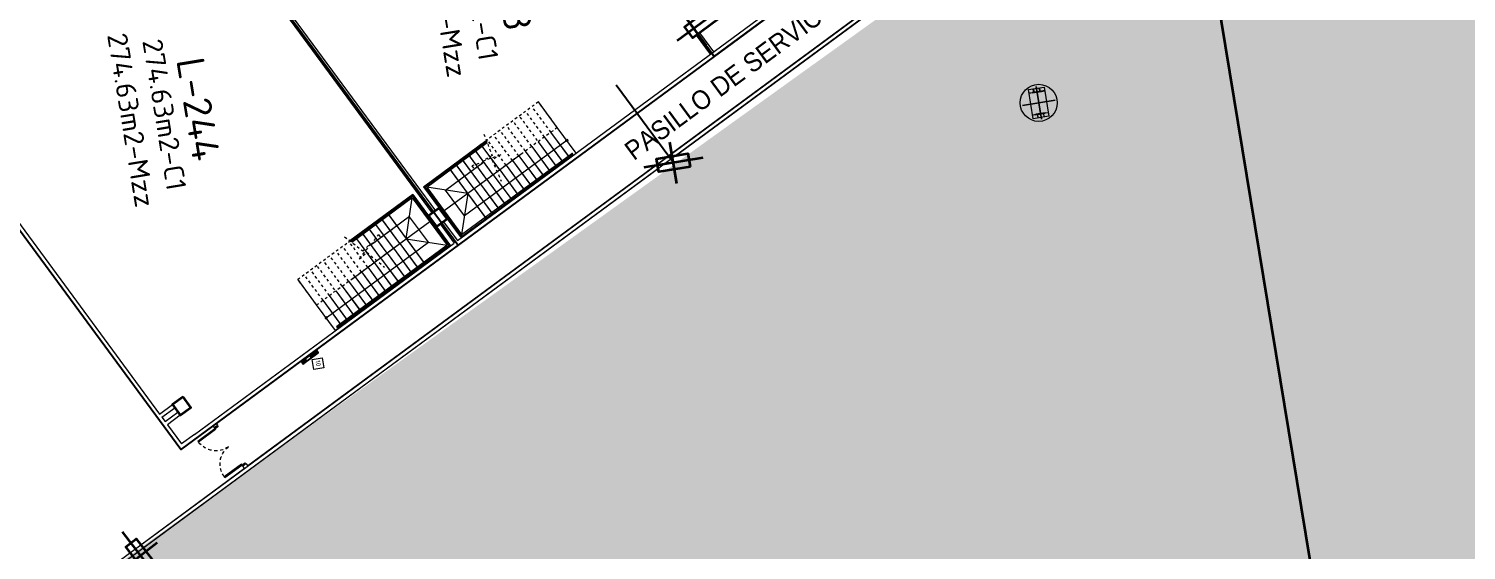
# Model space of a CAD drawing. Header units: metres. Extents: x 2 to 659295185, y -28 to 1124222152.
# Drawn here: x 655513.1 to 655567.4, y 1126157.5 to 1126177.2 of the extents above; entities that cross this region are included whole.
import ezdxf
from ezdxf.enums import TextEntityAlignment as Align

# ---------------------------------------------------------------- set-up
doc = ezdxf.new("R2010")
doc.units = ezdxf.units.M
doc.header["$MEASUREMENT"] = 0
for name, pattern in [('CCSM_C1_CUERPO CK$0$HIDDEN', [0.375, 0.25, -0.125]), ('CCSM_C1_CUERPO G$0$CCSM_C1_CUERPO G$0$HIDDEN2', [0.1875, 0.125, -0.0625]), ('CCSM_C1_CUERPO G$0$CCSM_C1_CUERPO NS$0$CONTINUA', [0]), ('CCSM_C1_CUERPO NS$0$CONTINUA', [0]), ('DASHDOT', [1, 0.5, -0.25, 0, -0.25]), ('HIDDEN', [0.375, 0.25, -0.125])]:
    doc.linetypes.add(name, pattern=pattern)
doc.layers.get('0').update_dxf_attribs({"linetype": 'CONTINUOUS'})
for name, color, linetype in [('CCSM_C1_CUERPO BJ$0$A-LOCAL ID', 7, 'CONTINUOUS'), ('CCSM_C1_CUERPO BJ$0$ID_Nº LOCAL', 7, 'CONTINUOUS'), ('CCSM_C1_CUERPO G$0$A-AREAS COMERCIALES', 151, 'CONTINUOUS'), ('CCSM_C1_CUERPO G$0$A-EQUIPOS', 9, 'CONTINUOUS'), ('CCSM_C1_CUERPO G$0$A_Paredes', 2, 'CONTINUOUS'), ('CCSM_C1_CUERPO G$0$TEX-ROT', 7, 'CONTINUOUS'), ('CCSM_C1_CUERPO NS$0$A-LOCAL ID', 7, 'CONTINUOUS'), ('CCSM_C1_CUERPO NS$0$A-PARED', 2, 'CCSM_C1_CUERPO NS$0$CONTINUA'), ('CCSM_C1_CUERPO NS$0$ID_AREA EXACTA', 7, 'CONTINUOUS'), ('CCSM_C1_CUERPO NS$0$ID_Nº LOCAL', 7, 'CONTINUOUS'), ('CCSM_C1_CUERPO NS$0$ID_RUBRO', 7, 'CONTINUOUS'), ('Parcelas', 140, 'CONTINUOUS')]:
    doc.layers.add(name, color=color, linetype=linetype)
for name, color, linetype, lineweight in [('CCSM_C1_CUERPO G$0$A_Vistas', 8, 'CCSM_C1_CUERPO G$0$CCSM_C1_CUERPO NS$0$CONTINUA', 20), ('CCSM_XREF ESTRUCTURA15$0$E-CA-COLUMNA', 2, 'CONTINUOUS', 35), ('CCSM_XREF ESTRUCTURA15$0$E-CG-COLUMNA', 2, 'CONTINUOUS', 35), ('CCSM_XREF ESTRUCTURA15$0$E-CN-COLUMNA', 2, 'CONTINUOUS', 35), ('LOCALES ASIGNADOS', 41, 'DASHDOT', 0), ('XREF ESCALERAS', 252, 'CONTINUOUS', 0)]:
    doc.layers.add(name, color=color, linetype=linetype, lineweight=lineweight)
doc.layers.add('CCSM_C1_CUERPO NS$0$A-AREAS COMERCIALES', color=151, linetype='CONTINUOUS', plot=False)
doc.styles.add('CCSM_C1_CUERPO BJ$0$ROMANS', font='romans__.ttf')
doc.styles.add('CCSM_C1_CUERPO BJ$0$sigo', font='arial.ttf', dxfattribs={"width": 0.9})
doc.styles.add('CCSM_C1_CUERPO G$0$ROMANS', font='romans__.ttf')
doc.styles.add('CCSM_C1_CUERPO NS$0$ROMANS', font='romans__.ttf')

# ---------------------------------------------------------------- blocks, each defined once
blk = doc.blocks.new('CCSM_C1_CUERPO G$0$CCSM_C1_CUERPO G$0$P. Doble 180+')
for p, q in [((-0.953, 1.739), (-0.153, 1.739)), ((-0.953, 1.739), (-0.953, 1.699)), ((-0.153, 1.699), (-0.953, 1.699)), ((-0.138, 1.769), (-0.153, 1.769)), ((-0.153, 1.769), (-0.153, 1.744)), ((-0.153, 1.744), (-0.108, 1.744)), ((-0.153, 1.739), (-0.153, 1.699)), ((-0.138, 1.784), (-0.138, 1.769)), ((-0.108, 1.734), (-0.003, 1.745)), ((-0.108, 1.744), (-0.108, 1.734)), ((-0.018, 1.784), (-0.018, 1.769)), ((-0.018, 1.769), (-0.003, 1.769)), ((-0.003, 1.769), (-0.003, 1.744)), ((-0.153, 0.069), (-0.953, 0.069)), ((-0.953, 0.029), (-0.953, 0.069)), ((-0.953, 0.029), (-0.953, 0.069)), ((-0.953, 0.029), (-0.153, 0.029)), ((-0.153, 0.029), (-0.153, 0.069)), ((-0.153, 0.024), (-0.108, 0.024)), ((-0.153, -0.001), (-0.153, 0.024)), ((-0.108, 0.034), (-0.003, 0.024)), ((-0.108, 0.024), (-0.108, 0.034)), ((-0.003, -0.001), (-0.003, 0.024)), ((-0.138, -0.001), (-0.153, -0.001)), ((-0.138, -0.016), (-0.138, -0.001)), ((-0.018, -0.016), (-0.018, -0.001)), ((-0.018, -0.001), (-0.003, -0.001))]:
    blk.add_line(p, q)
at = {"color": 8, "linetype": 'CCSM_C1_CUERPO G$0$CCSM_C1_CUERPO G$0$HIDDEN2'}
for centre, start, end in [((-0.138, 1.698), 179.9403, 268.9954), ((-0.138, 0.07), 91.0046, 180.0597)]:
    blk.add_arc(centre, 0.814, start, end, dxfattribs=at)
blk = doc.blocks.new('CCSM_C1_CUERPO G$0$CAJA DE MANGUERA')
for points in [[(0.444, 0.073), (0.473, -0.106), (0.44, -0.111), (0.417, 0.034), (-0.406, -0.1), (-0.382, -0.246), (-0.415, -0.251), (-0.444, -0.073)], [(0.417, 0.034), (0.44, -0.111), (-0.382, -0.246), (-0.406, -0.1)], [(0.299, 0.008), (0.393, -0.108), (0.246, -0.132)], [(-0.378, -0.123), (-0.288, -0.201), (-0.303, -0.111), (-0.363, -0.214)]]:
    blk.add_lwpolyline(points, close=True)
for points in [[(-0.295, -0.156), (-0.019, -0.111), (-0.012, -0.152)], [(-0.248, -0.149), (-0.241, -0.193)], [(-0.196, -0.14), (-0.189, -0.185)], [(-0.151, -0.133), (-0.144, -0.177)], [(-0.107, -0.125), (-0.1, -0.17)], [(-0.062, -0.118), (-0.055, -0.163)]]:
    blk.add_lwpolyline(points)
blk = doc.blocks.new('CCSM_C1_CUERPO NS$0$IDENT LOCAL')
at = {"style": 'CCSM_C1_CUERPO NS$0$ROMANS'}
for tag, height, p in [('NºLOCAL', 0.7, (0, 2.404)), ('AREA-EXACTA', 0.5, (0, 1.7)), ('RUBRO', 0.35, (0, 0.85)), ('USO', 0.35, (0, 0))]:
    blk.add_attdef(tag, text='', height=height, dxfattribs=at).set_placement(p, align=Align.BOTTOM_CENTER)
blk = doc.blocks.new('CCSM_XREF ESTRUCTURA15$0$CCSM_COLUMNA REC')
at = {"layer": 'CCSM_XREF ESTRUCTURA15$0$E-CA-COLUMNA'}
blk.add_lwpolyline([(-0.25, -0.25), (0.25, -0.25), (0.25, 0.25), (-0.25, 0.25)], close=True, dxfattribs=at)
blk = doc.blocks.new('CCSM_XREF ESTRUCTURA15$0$COL REC 120X50')
at = {"color": 5}
for p, q in [((0, -0.789), (0, 0.789)), ((-1.474, 0), (0.774, 0))]:
    blk.add_line(p, q, dxfattribs=at)
blk.add_lwpolyline([(-0.95, -0.25), (0.25, -0.25), (0.25, 0.25), (-0.95, 0.25)], close=True)
blk = doc.blocks.new('CCSM_XREF ESTRUCTURA15$0$COLUM REC 120x50 mid')
at = {"color": 5}
for p, q in [((0, 1.124), (0, -1.124)), ((-0.789, 0), (0.789, 0))]:
    blk.add_line(p, q, dxfattribs=at)
at = {"color": 2}
blk.add_lwpolyline([(-0.25, 0.6), (-0.25, -0.6), (0.25, -0.6), (0.25, 0.6)], close=True, dxfattribs=at)
blk = doc.blocks.new('CCSM_XREF ESTRUCTURA15$0$ESTRUCTURA METALICA')
at = {"color": 8, "lineweight": 0}
for p, q in [((0, -0.626), (0, 0.626)), ((0.626, 0), (-0.626, 0))]:
    blk.add_line(p, q, dxfattribs=at)
at = {"layer": 'CCSM_XREF ESTRUCTURA15$0$E-CG-COLUMNA', "color": 8, "lineweight": 0}
for points in [[(-0.3, 0.555), (0.3, 0.555), (0.3, -0.555), (-0.3, -0.555)], [(-0.175, 0.409), (-0.285, 0.409), (-0.285, 0.425), (-0.175, 0.425)], [(-0.123, 0.425), (-0.107, 0.425), (-0.107, 0.535), (-0.123, 0.535)], [(0.107, 0.425), (0.123, 0.425), (0.123, 0.535), (0.107, 0.535)], [(0.175, 0.425), (0.285, 0.425), (0.285, 0.409), (0.175, 0.409)], [(-0.175, -0.409), (-0.285, -0.409), (-0.285, -0.425), (-0.175, -0.425)], [(-0.123, -0.425), (-0.107, -0.425), (-0.107, -0.535), (-0.123, -0.535)], [(0.107, -0.425), (0.123, -0.425), (0.123, -0.535), (0.107, -0.535)], [(0.175, -0.409), (0.285, -0.409), (0.285, -0.425), (0.175, -0.425)]]:
    blk.add_lwpolyline(points, close=True, dxfattribs=at)
at = {"layer": 'CCSM_XREF ESTRUCTURA15$0$E-CG-COLUMNA', "lineweight": 0, "flags": 128}
blk.add_lwpolyline([(0.175, 0.409), (0.175, 0.425), (-0.175, 0.425), (-0.175, 0.409), (-0.004, 0.409), (-0.004, -0.409), (-0.175, -0.409), (-0.175, -0.425), (0.175, -0.425), (0.175, -0.409), (0.004, -0.409), (0.004, 0.409)], close=True, dxfattribs=at)
blk = doc.blocks.new('CCSM_C1_CUERPO BJ$0$IDENT LOCAL')
at = {"style": 'CCSM_C1_CUERPO BJ$0$ROMANS'}
for tag, height, p in [('AREA-EXACTA', 0.5, (0.587, 0.096)), ('NºLOCAL', 0.7, (1.17, 0.119)), ('RUBRO', 0.35, (0, 0)), ('USO', 0.35, (-0.587, -0.096))]:
    blk.add_attdef(tag, text='', height=height, rotation=279.30845, dxfattribs=at).set_placement(p, align=Align.BOTTOM_CENTER)
blk = doc.blocks.new('stairs3')
for p, q in [((655563.519, 1126395.991), (655562.335, 1126395.797)), ((655563.519, 1126395.991), (655562.335, 1126395.797)), ((655563.103, 1126391.667), (655565.383, 1126392.04))]:
    blk.add_line(p, q)
at = {"layer": 'XREF ESCALERAS'}
for p, q in [((655564.703, 1126396.185), (655563.519, 1126395.991)), ((655564.703, 1126396.185), (655563.519, 1126395.991)), ((655564.111, 1126396.088), (655564.887, 1126391.356)), ((655565.529, 1126390.899), (655564.686, 1126396.041)), ((655565.575, 1126390.866), (655564.703, 1126396.185)), ((655565.575, 1126390.866), (655564.703, 1126396.185)), ((655564.752, 1126395.889), (655563.568, 1126395.695)), ((655564.663, 1126395.874), (655563.568, 1126395.695)), ((655564.8, 1126395.593), (655563.616, 1126395.399)), ((655564.711, 1126395.578), (655563.616, 1126395.399)), ((655565.472, 1126390.94), (655564.637, 1126396.034)), ((655564.752, 1126395.889), (655564.712, 1126395.882)), ((655564.8, 1126395.593), (655564.761, 1126395.586)), ((655563.665, 1126395.103), (655564.849, 1126395.297)), ((655563.665, 1126395.103), (655564.76, 1126395.282)), ((655563.713, 1126394.807), (655564.897, 1126395.001)), ((655563.713, 1126394.807), (655564.808, 1126394.986)), ((655564.809, 1126395.29), (655564.849, 1126395.297)), ((655564.858, 1126394.994), (655564.897, 1126395.001)), ((655563.762, 1126394.511), (655564.946, 1126394.705)), ((655563.762, 1126394.511), (655564.857, 1126394.69)), ((655564.906, 1126394.698), (655564.946, 1126394.705)), ((655563.785, 1126394.367), (655564.198, 1126391.846)), ((655563.81, 1126394.215), (655564.994, 1126394.409)), ((655563.81, 1126394.215), (655564.906, 1126394.394)), ((655563.859, 1126393.919), (655565.043, 1126394.113)), ((655563.859, 1126393.919), (655564.954, 1126394.098)), ((655564.955, 1126394.402), (655564.994, 1126394.409)), ((655565.003, 1126394.106), (655565.043, 1126394.113)), ((655562.762, 1126393.435), (655562.723, 1126393.428)), ((655563.207, 1126390.478), (655562.73, 1126393.384)), ((655563.24, 1126390.524), (655562.772, 1126393.38)), ((655563.281, 1126390.581), (655562.823, 1126393.374)), ((655563.907, 1126393.622), (655565.091, 1126393.817)), ((655563.907, 1126393.622), (655565.003, 1126393.802)), ((655563.956, 1126393.326), (655565.14, 1126393.521)), ((655563.956, 1126393.326), (655565.051, 1126393.506)), ((655565.052, 1126393.81), (655565.091, 1126393.817)), ((655565.1, 1126393.514), (655565.14, 1126393.521)), ((655562.811, 1126393.139), (655562.772, 1126393.132)), ((655563.207, 1126390.478), (655562.787, 1126393.04)), ((655564.004, 1126393.03), (655562.82, 1126392.836)), ((655562.86, 1126392.843), (655562.82, 1126392.836)), ((655563.956, 1126393.326), (655562.86, 1126393.147)), ((655564.004, 1126393.03), (655562.909, 1126392.851)), ((655563.703, 1126391.159), (655563.412, 1126392.933)), ((655564.004, 1126393.03), (655565.188, 1126393.224)), ((655564.004, 1126393.03), (655565.1, 1126393.21)), ((655564.026, 1126392.897), (655564.198, 1126391.846)), ((655564.053, 1126392.734), (655565.237, 1126392.928)), ((655564.053, 1126392.734), (655565.148, 1126392.914)), ((655565.149, 1126393.218), (655565.188, 1126393.224)), ((655565.198, 1126392.922), (655565.237, 1126392.928)), ((655564.053, 1126392.734), (655562.869, 1126392.54)), ((655562.908, 1126392.547), (655562.869, 1126392.54)), ((655564.101, 1126392.438), (655562.917, 1126392.244)), ((655562.957, 1126392.251), (655562.917, 1126392.244)), ((655564.053, 1126392.734), (655562.957, 1126392.555)), ((655564.101, 1126392.438), (655563.006, 1126392.259)), ((655564.101, 1126392.438), (655565.286, 1126392.632)), ((655564.101, 1126392.438), (655565.197, 1126392.618)), ((655564.15, 1126392.142), (655565.334, 1126392.336)), ((655564.15, 1126392.142), (655565.245, 1126392.322)), ((655565.246, 1126392.626), (655565.286, 1126392.632)), ((655565.295, 1126392.33), (655565.334, 1126392.336)), ((655564.15, 1126392.142), (655562.966, 1126391.948)), ((655563.005, 1126391.955), (655562.966, 1126391.948)), ((655563.014, 1126391.652), (655565.383, 1126392.04)), ((655564.15, 1126392.142), (655563.054, 1126391.963)), ((655563.103, 1126391.667), (655565.294, 1126392.026)), ((655564.198, 1126391.846), (655563.282, 1126390.581)), ((655564.198, 1126391.846), (655565.471, 1126390.94)), ((655564.198, 1126391.846), (655564.376, 1126390.761)), ((655565.343, 1126392.034), (655565.383, 1126392.04)), ((655563.014, 1126391.652), (655563.054, 1126391.659)), ((655564.887, 1126391.356), (655563.703, 1126391.162)), ((655563.207, 1126390.478), (655565.575, 1126390.866)), ((655563.207, 1126390.478), (655565.575, 1126390.866)), ((655563.24, 1126390.524), (655565.529, 1126390.899)), ((655563.281, 1126390.581), (655565.472, 1126390.94)), ((655564.384, 1126390.711), (655564.391, 1126390.672)), ((655564.384, 1126390.711), (655564.391, 1126390.672)), ((655565.529, 1126390.899), (655565.575, 1126390.866)), ((655563.24, 1126390.524), (655563.207, 1126390.478))]:
    blk.add_line(p, q, dxfattribs=at)
at = {"layer": 'XREF ESCALERAS', "linetype": 'HIDDEN', "ltscale": 0.02}
for p, q in [((655563.519, 1126395.991), (655562.335, 1126395.797)), ((655562.335, 1126395.797), (655562.73, 1126393.384)), ((655563.568, 1126395.695), (655562.383, 1126395.501)), ((655563.616, 1126395.399), (655562.432, 1126395.205)), ((655563.616, 1126395.103), (655562.432, 1126394.909)), ((655563.713, 1126394.807), (655562.529, 1126394.613)), ((655563.762, 1126394.511), (655562.577, 1126394.317)), ((655563.81, 1126394.215), (655562.626, 1126394.02)), ((655563.859, 1126393.919), (655562.674, 1126393.724))]:
    blk.add_line(p, q, dxfattribs=at)
at = {"layer": 'XREF ESCALERAS', "linetype": 'CCSM_C1_CUERPO CK$0$HIDDEN', "ltscale": 0.02}
for p, q in [((655563.519, 1126395.991), (655563.785, 1126394.367)), ((655563.519, 1126395.991), (655564.026, 1126392.897)), ((655563.907, 1126393.622), (655562.723, 1126393.428)), ((655562.787, 1126393.04), (655562.73, 1126393.384)), ((655563.956, 1126393.326), (655562.772, 1126393.132))]:
    blk.add_line(p, q, dxfattribs=at)
for points in [[(655562.479, 1126393.412), (655563.342, 1126393.318), (655563.365, 1126392.919), (655563.46, 1126393.624), (655563.491, 1126393.243), (655564.362, 1126393.185)], [(655563.606, 1126391.749), (655563.412, 1126392.933), (655563.342, 1126392.457), (655563.486, 1126392.485)]]:
    blk.add_lwpolyline(points, dxfattribs=at)
at = {"layer": 'XREF ESCALERAS'}
blk.add_circle((655564.111, 1126396.088), 0.0379, dxfattribs=at)
blk.add_arc((655564.662, 1126396.031), 0.0258, 22.8201, 174.2948, dxfattribs=at)

msp = doc.modelspace()

# ---------------------------------------------------------------- hatches: boundary and pattern name
at = {"layer": 'LOCALES ASIGNADOS'}
h = msp.add_hatch(color=256, dxfattribs=at)
edge = h.paths.add_edge_path()
edge.add_arc((655975.9593, 1126497.1278), 571.6129, 216.511196, 228.853005)
edge.add_line((655599.8419, 1126066.6896), (655654.2207, 1126142.3808))
edge.add_line((655654.2207, 1126142.3808), (655642.4814, 1126214.0024))
edge.add_line((655642.4814, 1126214.0024), (655582.0935, 1126204.1044))
edge.add_line((655582.0935, 1126204.1044), (655516.5308, 1126157.0296))

# ---------------------------------------------------------------- linework, layer by layer
msp.add_line((655537.4626, 1126172.1422), (655535.3053, 1126175.0713))
for points in [[(655557.707, 1126191.2366), (655550.4425, 1126201.1002), (655531.118, 1126186.8678), (655539.0051, 1126176.1587), (655531.118, 1126186.8678), (655550.4425, 1126201.1002), (655558.3296, 1126190.3911), (655539.0051, 1126176.1587)], [(655550.4426, 1126201.1001), (655531.118, 1126186.8678), (655539.0047, 1126176.1584), (655558.3297, 1126190.3911), (655550.4425, 1126201.1002)], [(655524.5787, 1126195.7468), (655539.0051, 1126176.1587), (655518.8754, 1126161.3334), (655507.4987, 1126176.776), (655508.793, 1126178.5898), (655511.8034, 1126182.5641), (655513.0356, 1126184.0759), (655514.4291, 1126185.7131), (655515.1944, 1126186.5815), (655515.877, 1126187.3262), (655517.29, 1126188.8437), (655518.3436, 1126189.9339), (655520.0432, 1126191.6229), (655521.3865, 1126192.9001), (655522.237, 1126193.6837), (655523.1271, 1126194.4838), (655523.8599, 1126195.1278), (655524.5787, 1126195.7468), (655524.6051, 1126195.7109)], [(655515.8719, 1126187.3331), (655529.3428, 1126169.0426), (655518.8765, 1126161.332), (655507.5003, 1126176.7782), (655508.7948, 1126178.5886), (655512.3024, 1126183.1838), (655515.8719, 1126187.3331)]]:
    msp.add_lwpolyline(points)
at = {"layer": 'CCSM_C1_CUERPO G$0$A-AREAS COMERCIALES', "lineweight": 5}
msp.add_lwpolyline([(655641.3334, 1126213.7383), (655641.3576, 1126213.5902), (655642.5917, 1126213.7925), (655654.2996, 1126142.3627), (655599.8529, 1126066.5759, -0.053332), (655516.3654, 1126157.001), (655579.6821, 1126203.6331)], format="xyb", close=True, dxfattribs=at)
msp.add_lwpolyline([(655646.49, 1126190.0099), (655654.2997, 1126142.363), (655599.8531, 1126066.5761, -0.053332), (655516.3656, 1126157.0013), (655579.6822, 1126203.6334), (655641.3335, 1126213.7385), (655641.3578, 1126213.5905), (655642.5919, 1126213.7927), (655643.9016, 1126205.8023), (655639.7982, 1126205.1297), (655641.0926, 1126197.2328), (655636.3132, 1126196.4494), (655637.6072, 1126188.5547), (655646.49, 1126190.0099)], format="xyb", dxfattribs=at)
at = {"layer": 'CCSM_C1_CUERPO G$0$A_Paredes', "lineweight": 5}
for p, q in [((655516.5759, 1126156.9698), (655579.6969, 1126203.4838)), ((655520.2087, 1126162.3155), (655558.39, 1126190.4356)), ((655537.5428, 1126172.4117), (655546.0459, 1126178.6742)), ((655517.461, 1126157.6216), (655536.8892, 1126171.9303)), ((655520.2087, 1126162.3155), (655520.2604, 1126162.246)), ((655519.3583, 1126161.6891), (655520.0879, 1126162.2265)), ((655520.0879, 1126162.2265), (655520.1415, 1126162.1576)), ((655520.1415, 1126162.1576), (655520.2604, 1126162.246)), ((655521.2149, 1126160.7126), (655521.3353, 1126160.8022)), ((655521.2827, 1126160.6216), (655521.2149, 1126160.7126)), ((655521.3353, 1126160.8022), (655521.403, 1126160.7112))]:
    msp.add_line(p, q, dxfattribs=at)
for points in [[(655529.3142, 1126169.2078), (655558.1802, 1126190.4674), (655557.6465, 1126191.1921)], [(655552.6337, 1126184.3331), (655552.9301, 1126183.9306), (655537.2175, 1126172.3584)], [(655536.4976, 1126171.8283), (655552.9303, 1126183.9308)], [(655537.2175, 1126172.3584), (655552.9301, 1126183.9306)], [(655536.862, 1126172.0965), (655521.403, 1126160.7112)], [(655536.8621, 1126172.0968), (655521.4032, 1126160.7114)], [(655536.4975, 1126171.8281), (655536.8621, 1126172.0966)], [(655536.8621, 1126172.0966), (655536.4975, 1126171.8281)], [(655519.3901, 1126161.8989), (655529.1934, 1126169.1189)], [(655517.3699, 1126157.7408), (655521.2822, 1126160.6222)], [(655517.3701, 1126157.7411), (655521.2824, 1126160.6225)]]:
    msp.add_lwpolyline(points, dxfattribs=at)
at = {"layer": 'CCSM_C1_CUERPO G$0$A_Vistas', "lineweight": 5}
msp.add_circle((655551.2488, 1126174.4041), 0.7, dxfattribs=at)
at = {"layer": 'CCSM_C1_CUERPO G$0$TEX-ROT', "lineweight": 5}
msp.add_lwpolyline([(655524.2123, 1126164.7887), (655524.2744, 1126164.4097), (655523.8923, 1126164.347), (655523.8302, 1126164.7261)], close=True, dxfattribs=at)
at = {"layer": 'CCSM_C1_CUERPO NS$0$A-AREAS COMERCIALES', "lineweight": 5}
msp.add_lwpolyline([(655539.0051, 1126176.1587), (655558.3297, 1126190.3911), (655550.4425, 1126201.1002), (655531.118, 1126186.8678)], close=True, dxfattribs=at)
msp.add_lwpolyline([(655539.0051, 1126176.1587), (655558.3297, 1126190.3911), (655550.4425, 1126201.1002), (655531.118, 1126186.8678)], close=True, dxfattribs=at)
for points in [[(655539.0051, 1126176.1587), (655531.118, 1126186.8678), (655526.7919, 1126183.6817), (655520.57, 1126192.1298, 0.0173505), (655515.877, 1126187.3262), (655529.3428, 1126169.0426)], [(655529.3428, 1126169.0426), (655515.8719, 1126187.3331, 0.0316405), (655508.2591, 1126177.8336), (655508.0543, 1126177.977), (655507.358, 1126176.9714), (655507.391, 1126176.9223), (655518.8753, 1126161.3334)]]:
    msp.add_lwpolyline(points, format="xyb", close=True, dxfattribs=at)
at = {"layer": 'CCSM_C1_CUERPO NS$0$A-PARED', "lineweight": 5}
for p, q in [((655521.5435, 1126179.5058), (655528.3632, 1126170.2461)), ((655521.6643, 1126179.5948), (655528.484, 1126170.3351)), ((655538.322, 1126176.9597), (655538.8557, 1126176.235)), ((655538.4428, 1126177.0487), (655538.9765, 1126176.324)), ((655528.7805, 1126169.9325), (655529.3142, 1126169.2078)), ((655528.6597, 1126169.8435), (655529.1934, 1126169.1189)), ((655519.3903, 1126161.899), (655518.9072, 1126161.5432)), ((655519.3585, 1126161.6892), (655518.8754, 1126161.3334))]:
    msp.add_line(p, q, dxfattribs=at)
for points in [[(655507.358, 1126176.9714), (655518.8754, 1126161.3334)], [(655507.758, 1126176.6813), (655518.0769, 1126162.6704)], [(655518.0769, 1126162.6704), (655518.56, 1126163.0262)], [(655518.1659, 1126162.5496), (655518.649, 1126162.9054)], [(655518.1659, 1126162.5496), (655518.2845, 1126162.3885), (655518.7676, 1126162.7443)], [(655518.8566, 1126162.6236), (655518.3734, 1126162.2678), (655518.9072, 1126161.5432)]]:
    msp.add_lwpolyline(points, dxfattribs=at)
at = {"layer": 'CCSM_XREF ESTRUCTURA15$0$E-CG-COLUMNA', "color": 8, "lineweight": 5}
for p, q in [((655551.3494, 1126173.7866), (655551.1471, 1126175.0215)), ((655551.8657, 1126174.5052), (655550.6308, 1126174.3029))]:
    msp.add_line(p, q, dxfattribs=at)
at = {"layer": 'Parcelas', "lineweight": 35}
for points in [[(654470, 1126472), (654602, 1126450), (654805, 1126395), (654923, 1126360), (654983, 1126353), (655092, 1126325), (655212, 1126306), (655322, 1126299), (655454, 1126254), (655548, 1126239), (655632, 1125729), (654198, 1126040), (654293, 1126040), (654470, 1126472)], [(654470, 1126472), (654602, 1126450), (654805, 1126395), (654923, 1126360), (654983, 1126353), (655092, 1126325), (655212, 1126306), (655322, 1126299), (655454, 1126254), (655548, 1126239), (655632, 1125729), (654198, 1126040), (654293, 1126040)]]:
    msp.add_lwpolyline(points, dxfattribs=at)

# ---------------------------------------------------------------- block references
at = {"layer": 'CCSM_C1_CUERPO BJ$0$A-LOCAL ID', "lineweight": 5}
ref = msp.add_blockref('CCSM_C1_CUERPO BJ$0$IDENT LOCAL', (655541.2966, 1126174.3479), dxfattribs=dict(at, xscale=0.8999999999888719, yscale=0.8999999999888719, zscale=0.8999999999888719, rotation=36.34546592928829))
ref.add_attrib('NºLOCAL', 'PASILLO DE SERVICIO 19', dxfattribs={"layer": 'CCSM_C1_CUERPO BJ$0$ID_Nº LOCAL', "height": 0.72, "rotation": 36.34547, "style": 'CCSM_C1_CUERPO BJ$0$sigo', "width": 0.9}).set_placement((655540.5765, 1126175.3265), align=Align.BOTTOM_CENTER)
at = {"layer": 'CCSM_C1_CUERPO G$0$A-EQUIPOS', "lineweight": 5, "xscale": -0.7762355085138886, "yscale": 0.7762355082668364, "zscale": 0.7762355084014968, "rotation": 45.67979017806351}
msp.add_blockref('CCSM_C1_CUERPO G$0$CAJA DE MANGUERA', (655523.6981, 1126164.8854), dxfattribs=at)
at = {"layer": 'CCSM_C1_CUERPO G$0$A_Vistas', "lineweight": 5, "xscale": -1, "rotation": 216.5390967384739}
msp.add_blockref('CCSM_C1_CUERPO G$0$CCSM_C1_CUERPO G$0$P. Doble 180+', (655520.2727, 1126162.2354), dxfattribs=at)
at = {"layer": 'CCSM_C1_CUERPO NS$0$A-LOCAL ID', "lineweight": 5}
ref = msp.add_blockref('CCSM_C1_CUERPO NS$0$IDENT LOCAL', (655526.9259, 1126178.3418), dxfattribs=dict(at, xscale=1.499999999905727, yscale=1.499999999905727, zscale=1.499999999905727, rotation=279.3084512542396))
ref.add_attrib('AREA-EXACTA', '225.80m2-C1', dxfattribs={"layer": 'CCSM_C1_CUERPO NS$0$ID_AREA EXACTA', "height": 0.75, "rotation": 279.30845, "style": 'CCSM_C1_CUERPO NS$0$ROMANS'}).set_placement((655529.4424, 1126178.7542), align=Align.BOTTOM_CENTER)
ref.add_attrib('RUBRO', '225.80m2-Mzz', dxfattribs={"layer": 'CCSM_C1_CUERPO NS$0$ID_RUBRO', "height": 0.75, "rotation": 279.30845, "style": 'CCSM_C1_CUERPO NS$0$ROMANS'}).set_placement((655528.1841, 1126178.548), align=Align.BOTTOM_CENTER)
ref.add_attrib('NºLOCAL', 'L-243', dxfattribs={"layer": 'CCSM_C1_CUERPO NS$0$ID_Nº LOCAL', "height": 1.05, "rotation": 279.30845, "style": 'CCSM_C1_CUERPO NS$0$ROMANS'}).set_placement((655530.4848, 1126178.9251), align=Align.BOTTOM_CENTER)
ref = msp.add_blockref('CCSM_C1_CUERPO NS$0$IDENT LOCAL', (655515.1509, 1126173.4507), dxfattribs=dict(at, xscale=1.499999999905727, yscale=1.499999999905727, zscale=1.499999999905727, rotation=279.3084512542396))
ref.add_attrib('AREA-EXACTA', '274.63m2-C1', dxfattribs={"layer": 'CCSM_C1_CUERPO NS$0$ID_AREA EXACTA', "height": 0.75, "rotation": 279.30845, "style": 'CCSM_C1_CUERPO NS$0$ROMANS'}).set_placement((655517.6674, 1126173.8631), align=Align.BOTTOM_CENTER)
ref.add_attrib('RUBRO', '274.63m2-Mzz', dxfattribs={"layer": 'CCSM_C1_CUERPO NS$0$ID_RUBRO', "height": 0.75, "rotation": 279.30845, "style": 'CCSM_C1_CUERPO NS$0$ROMANS'}).set_placement((655516.4092, 1126173.6569), align=Align.BOTTOM_CENTER)
ref.add_attrib('NºLOCAL', 'L-244', dxfattribs={"layer": 'CCSM_C1_CUERPO NS$0$ID_Nº LOCAL', "height": 1.05, "rotation": 279.30845, "style": 'CCSM_C1_CUERPO NS$0$ROMANS'}).set_placement((655518.7098, 1126174.034), align=Align.BOTTOM_CENTER)
at = {"layer": 'CCSM_XREF ESTRUCTURA15$0$E-CG-COLUMNA', "color": 8, "lineweight": 5, "rotation": 189.3055230020876}
msp.add_blockref('CCSM_XREF ESTRUCTURA15$0$ESTRUCTURA METALICA', (655551.2483, 1126174.404), dxfattribs=at)
at = {"layer": 'CCSM_XREF ESTRUCTURA15$0$E-CG-COLUMNA', "lineweight": 5, "xscale": -1}
for p, rotation in [((655537.4621, 1126172.1451), 279.305522597441), ((655517.3616, 1126157.34), 217.3688742475654)]:
    msp.add_blockref('CCSM_XREF ESTRUCTURA15$0$COLUM REC 120x50 mid', p, dxfattribs=dict(at, rotation=rotation))
at = {"layer": 'CCSM_XREF ESTRUCTURA15$0$E-CN-COLUMNA', "lineweight": 5}
for name, p, rotation in [('CCSM_XREF ESTRUCTURA15$0$COL REC 120X50', (655538.2341, 1126177.2055), 216.3712879099084), ('CCSM_XREF ESTRUCTURA15$0$CCSM_COLUMNA REC', (655528.5719, 1126170.0893), 126.3712879432577), ('CCSM_XREF ESTRUCTURA15$0$CCSM_COLUMNA REC', (655518.9096, 1126162.9731), 216.3712879246053)]:
    msp.add_blockref(name, p, dxfattribs=dict(at, rotation=rotation))
at = {"layer": 'XREF ESCALERAS', "rotation": 297.0634393287367}
msp.add_blockref('stairs3', (-645792.443, 1197470.9516), dxfattribs=at)
at = {"layer": 'XREF ESCALERAS', "xscale": -1, "rotation": 135.6791365151715}
msp.add_blockref('stairs3', (973494.3821, 2390060.0924), dxfattribs=at)

# ---------------------------------------------------------------- texts
at = {"layer": 'CCSM_C1_CUERPO G$0$TEX-ROT', "lineweight": 5, "insert": (655524.1281, 1126164.7118), "char_height": 0.17303, "width": 0.010152, "attachment_point": 1, "rotation": 279.2592, "style": 'CCSM_C1_CUERPO G$0$ROMANS'}
msp.add_mtext('10', dxfattribs=at)

doc.saveas('drawing.dxf')
